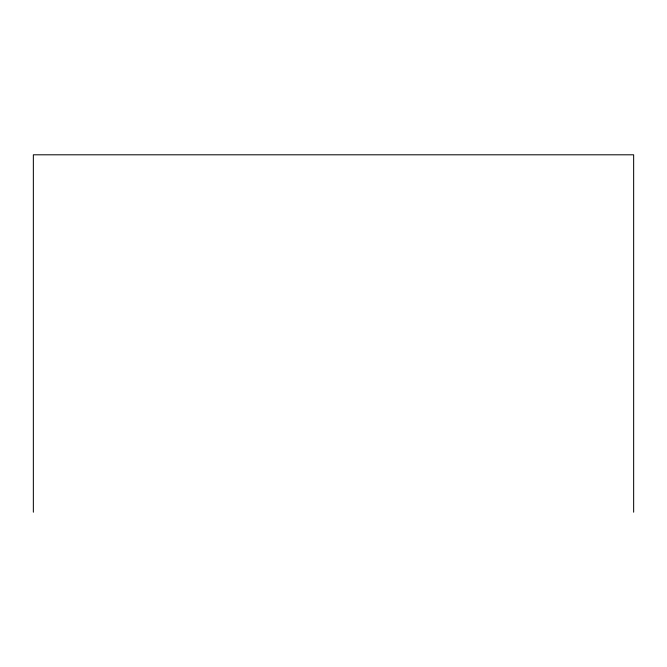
<?xml version="1.0" encoding="UTF-8"?>
<svg xmlns="http://www.w3.org/2000/svg" width="667" height="667" viewBox="0 0 667 667"><rect width="100%" height="100%" fill="white"/><g stroke="black" fill="none" stroke-linecap="round" stroke-linejoin="round"><path stroke-width="1" d="M633.65 512.198L633.65 154.802L33.35 154.802L33.35 512.198"/></g></svg>
